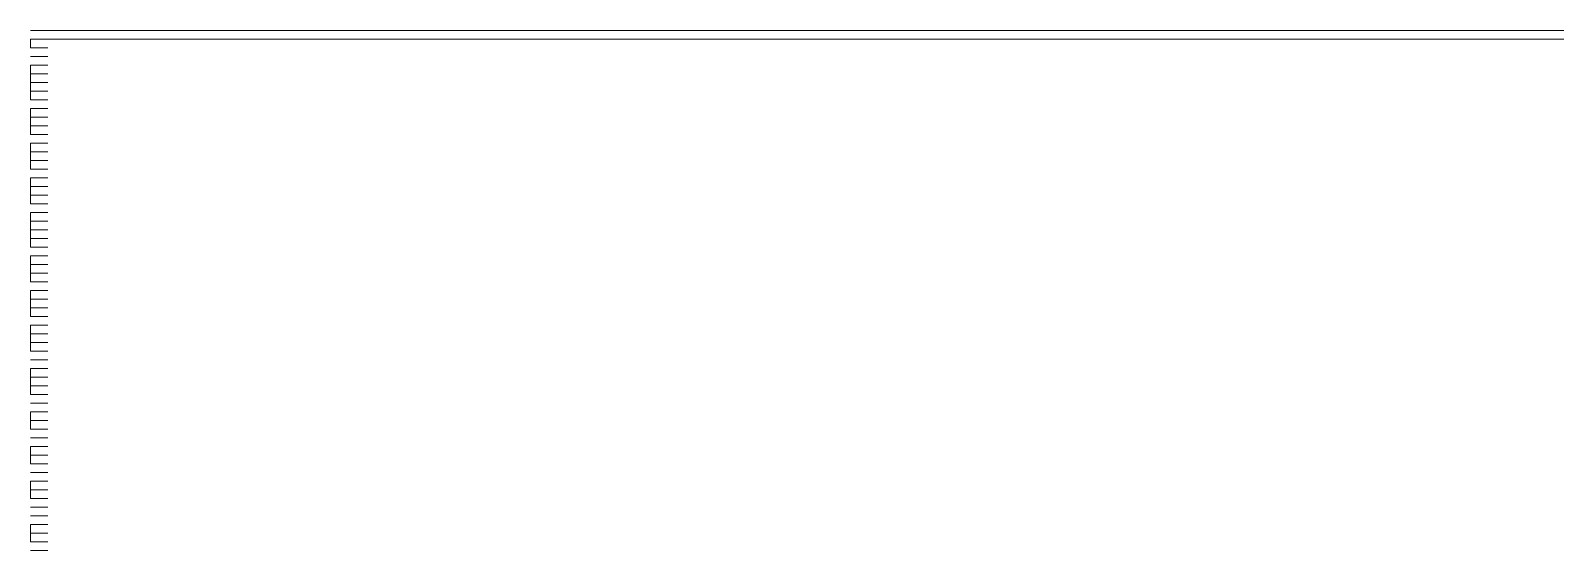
# Model space of a CAD drawing. Header units: inches. Extents: x 0.2 to 10.8, y 0.5 to 8.
# Drawn here: x 8.38 to 8.6733, y 5.6767 to 5.7767 of the extents above; entities that cross this region are included whole.
import ezdxf

# ---------------------------------------------------------------- set-up
doc = ezdxf.new("R2010")
doc.units = ezdxf.units.IN
doc.header["$MEASUREMENT"] = 0
doc.layers.add('PDF_Geometry', color=7, linetype='Continuous')

msp = doc.modelspace()

# ---------------------------------------------------------------- linework, layer by layer
at = {"layer": 'PDF_Geometry', "lineweight": 9}
for points in [[(8.38, 5.77667), (8.38167, 5.77667)], [(8.38, 5.77667), (8.38167, 5.77667)], [(8.38, 5.77667), (8.38167, 5.77667)], [(8.38167, 5.77667), (8.38333, 5.77667)], [(8.38167, 5.77667), (8.38333, 5.77667)], [(8.38167, 5.77667), (8.38333, 5.77667)], [(8.38167, 5.77667), (8.38333, 5.77667)], [(8.38333, 5.77667), (8.385, 5.77667)], [(8.38333, 5.77667), (8.385, 5.77667)], [(8.385, 5.77667), (8.38667, 5.77667)], [(8.385, 5.77667), (8.38667, 5.77667)], [(8.38667, 5.77667), (8.38833, 5.77667)], [(8.38667, 5.77667), (8.38833, 5.77667)], [(8.38833, 5.77667), (8.39, 5.77667)], [(8.38833, 5.77667), (8.39, 5.77667)], [(8.39, 5.77667), (8.39167, 5.77667)], [(8.39, 5.77667), (8.39167, 5.77667)], [(8.39167, 5.77667), (8.39333, 5.77667)], [(8.39167, 5.77667), (8.39333, 5.77667)], [(8.39333, 5.77667), (8.395, 5.77667)], [(8.39333, 5.77667), (8.395, 5.77667)], [(8.395, 5.77667), (8.39667, 5.77667)], [(8.395, 5.77667), (8.39667, 5.77667)], [(8.39667, 5.77667), (8.39833, 5.77667)], [(8.39667, 5.77667), (8.39833, 5.77667)], [(8.39833, 5.77667), (8.4, 5.77667)], [(8.39833, 5.77667), (8.4, 5.77667)], [(8.4, 5.77667), (8.40167, 5.77667)], [(8.4, 5.77667), (8.40167, 5.77667)], [(8.4, 5.77667), (8.40167, 5.77667)], [(8.40167, 5.77667), (8.40333, 5.77667)], [(8.40167, 5.77667), (8.40333, 5.77667)], [(8.40167, 5.77667), (8.40333, 5.77667)], [(8.40333, 5.77667), (8.405, 5.77667)], [(8.40333, 5.77667), (8.405, 5.77667)], [(8.405, 5.77667), (8.40667, 5.77667)], [(8.405, 5.77667), (8.40667, 5.77667)], [(8.40667, 5.77667), (8.40833, 5.77667)], [(8.40667, 5.77667), (8.40833, 5.77667)], [(8.40833, 5.77667), (8.41, 5.77667)], [(8.40833, 5.77667), (8.41, 5.77667)], [(8.41, 5.77667), (8.41167, 5.77667)], [(8.41, 5.77667), (8.41167, 5.77667)], [(8.41167, 5.77667), (8.41333, 5.77667)], [(8.41167, 5.77667), (8.41333, 5.77667)], [(8.41333, 5.77667), (8.415, 5.77667)], [(8.41333, 5.77667), (8.415, 5.77667)], [(8.415, 5.77667), (8.41667, 5.77667)], [(8.415, 5.77667), (8.41667, 5.77667)], [(8.41667, 5.77667), (8.41833, 5.77667)], [(8.41667, 5.77667), (8.41833, 5.77667)], [(8.41833, 5.77667), (8.42, 5.77667)], [(8.41833, 5.77667), (8.42, 5.77667)], [(8.42, 5.77667), (8.42167, 5.77667)], [(8.42, 5.77667), (8.42167, 5.77667)], [(8.42167, 5.77667), (8.42333, 5.77667)], [(8.42167, 5.77667), (8.42333, 5.77667)], [(8.42333, 5.77667), (8.425, 5.77667)], [(8.42333, 5.77667), (8.425, 5.77667)], [(8.425, 5.77667), (8.42667, 5.77667)], [(8.425, 5.77667), (8.42667, 5.77667)], [(8.42667, 5.77667), (8.42833, 5.77667)], [(8.42667, 5.77667), (8.42833, 5.77667)], [(8.42833, 5.77667), (8.43, 5.77667)], [(8.42833, 5.77667), (8.43, 5.77667)], [(8.42833, 5.77667), (8.43, 5.77667)], [(8.43, 5.77667), (8.43167, 5.77667)], [(8.43, 5.77667), (8.43167, 5.77667)], [(8.43, 5.77667), (8.43167, 5.77667)], [(8.43, 5.77667), (8.43167, 5.77667)], [(8.43167, 5.77667), (8.43333, 5.77667)], [(8.43167, 5.77667), (8.43333, 5.77667)], [(8.43167, 5.77667), (8.43333, 5.77667)], [(8.43333, 5.77667), (8.435, 5.77667)], [(8.43333, 5.77667), (8.435, 5.77667)], [(8.435, 5.77667), (8.43667, 5.77667)], [(8.435, 5.77667), (8.43667, 5.77667)], [(8.43667, 5.77667), (8.43833, 5.77667)], [(8.43667, 5.77667), (8.43833, 5.77667)], [(8.43667, 5.77667), (8.43833, 5.77667)], [(8.43833, 5.77667), (8.44, 5.77667)], [(8.43833, 5.77667), (8.44, 5.77667)], [(8.43833, 5.77667), (8.44, 5.77667)], [(8.44, 5.77667), (8.44167, 5.77667)], [(8.44, 5.77667), (8.44167, 5.77667)], [(8.44167, 5.77667), (8.44333, 5.77667)], [(8.44167, 5.77667), (8.44333, 5.77667)], [(8.44333, 5.77667), (8.445, 5.77667)], [(8.44333, 5.77667), (8.445, 5.77667)], [(8.44333, 5.77667), (8.445, 5.77667)], [(8.445, 5.77667), (8.44667, 5.77667)], [(8.445, 5.77667), (8.44667, 5.77667)], [(8.445, 5.77667), (8.44667, 5.77667)], [(8.44667, 5.77667), (8.44833, 5.77667)], [(8.44667, 5.77667), (8.44833, 5.77667)], [(8.44833, 5.77667), (8.45, 5.77667)], [(8.44833, 5.77667), (8.45, 5.77667)], [(8.45, 5.77667), (8.45167, 5.77667)], [(8.45, 5.77667), (8.45167, 5.77667)], [(8.45, 5.77667), (8.45167, 5.77667)], [(8.45167, 5.77667), (8.45333, 5.77667)], [(8.45167, 5.77667), (8.45333, 5.77667)], [(8.45167, 5.77667), (8.45333, 5.77667)], [(8.45333, 5.77667), (8.455, 5.77667)], [(8.45333, 5.77667), (8.455, 5.77667)], [(8.455, 5.77667), (8.45667, 5.77667)], [(8.455, 5.77667), (8.45667, 5.77667)], [(8.45667, 5.77667), (8.45833, 5.77667)], [(8.45667, 5.77667), (8.45833, 5.77667)], [(8.45833, 5.77667), (8.46, 5.77667)], [(8.45833, 5.77667), (8.46, 5.77667)], [(8.45833, 5.77667), (8.46, 5.77667)], [(8.46, 5.77667), (8.46167, 5.77667)], [(8.46, 5.77667), (8.46167, 5.77667)], [(8.46, 5.77667), (8.46167, 5.77667)], [(8.46167, 5.77667), (8.46333, 5.77667)], [(8.46167, 5.77667), (8.46333, 5.77667)], [(8.46333, 5.77667), (8.465, 5.77667)], [(8.46333, 5.77667), (8.465, 5.77667)], [(8.465, 5.77667), (8.46667, 5.77667)], [(8.465, 5.77667), (8.46667, 5.77667)], [(8.46667, 5.77667), (8.46833, 5.77667)], [(8.46667, 5.77667), (8.46833, 5.77667)], [(8.46833, 5.77667), (8.47, 5.77667)], [(8.46833, 5.77667), (8.47, 5.77667)], [(8.47, 5.77667), (8.47167, 5.77667)], [(8.47, 5.77667), (8.47167, 5.77667)], [(8.47167, 5.77667), (8.47333, 5.77667)], [(8.47167, 5.77667), (8.47333, 5.77667)], [(8.47333, 5.77667), (8.475, 5.77667)], [(8.47333, 5.77667), (8.475, 5.77667)], [(8.475, 5.77667), (8.47667, 5.77667)], [(8.475, 5.77667), (8.47667, 5.77667)], [(8.47667, 5.77667), (8.47833, 5.77667)], [(8.47667, 5.77667), (8.47833, 5.77667)], [(8.47833, 5.77667), (8.48, 5.77667)], [(8.47833, 5.77667), (8.48, 5.77667)], [(8.48, 5.77667), (8.48167, 5.77667)], [(8.48, 5.77667), (8.48167, 5.77667)], [(8.48167, 5.77667), (8.48333, 5.77667)], [(8.48167, 5.77667), (8.48333, 5.77667)], [(8.48333, 5.77667), (8.485, 5.77667)], [(8.48333, 5.77667), (8.485, 5.77667)], [(8.485, 5.77667), (8.48667, 5.77667)], [(8.485, 5.77667), (8.48667, 5.77667)], [(8.48667, 5.77667), (8.48833, 5.77667)], [(8.48667, 5.77667), (8.48833, 5.77667)], [(8.48833, 5.77667), (8.49, 5.77667)], [(8.48833, 5.77667), (8.49, 5.77667)], [(8.49, 5.77667), (8.49167, 5.77667)], [(8.49, 5.77667), (8.49167, 5.77667)], [(8.49167, 5.77667), (8.49333, 5.77667)], [(8.49167, 5.77667), (8.49333, 5.77667)], [(8.49333, 5.77667), (8.495, 5.77667)], [(8.49333, 5.77667), (8.495, 5.77667)], [(8.495, 5.77667), (8.49667, 5.77667)], [(8.495, 5.77667), (8.49667, 5.77667)], [(8.49667, 5.77667), (8.49833, 5.77667)], [(8.49667, 5.77667), (8.49833, 5.77667)], [(8.49833, 5.77667), (8.5, 5.77667)], [(8.49833, 5.77667), (8.5, 5.77667)], [(8.5, 5.77667), (8.50167, 5.77667)], [(8.5, 5.77667), (8.50167, 5.77667)], [(8.50167, 5.77667), (8.50333, 5.77667)], [(8.50167, 5.77667), (8.50333, 5.77667)], [(8.50333, 5.77667), (8.505, 5.77667)], [(8.50333, 5.77667), (8.505, 5.77667)], [(8.505, 5.77667), (8.50667, 5.77667)], [(8.505, 5.77667), (8.50667, 5.77667)], [(8.50667, 5.77667), (8.50833, 5.77667)], [(8.50667, 5.77667), (8.50833, 5.77667)], [(8.50833, 5.77667), (8.51, 5.77667)], [(8.50833, 5.77667), (8.51, 5.77667)], [(8.51, 5.77667), (8.51167, 5.77667)], [(8.51, 5.77667), (8.51167, 5.77667)], [(8.51167, 5.77667), (8.51333, 5.77667)], [(8.51167, 5.77667), (8.51333, 5.77667)], [(8.51333, 5.77667), (8.515, 5.77667)], [(8.51333, 5.77667), (8.515, 5.77667)], [(8.515, 5.77667), (8.51667, 5.77667)], [(8.515, 5.77667), (8.51667, 5.77667)], [(8.51667, 5.77667), (8.51833, 5.77667)], [(8.51667, 5.77667), (8.51833, 5.77667)], [(8.51667, 5.77667), (8.51833, 5.77667)], [(8.51833, 5.77667), (8.52, 5.77667)], [(8.51833, 5.77667), (8.52, 5.77667)], [(8.51833, 5.77667), (8.52, 5.77667)], [(8.52, 5.77667), (8.52167, 5.77667)], [(8.52, 5.77667), (8.52167, 5.77667)], [(8.52167, 5.77667), (8.52333, 5.77667)], [(8.52167, 5.77667), (8.52333, 5.77667)], [(8.52333, 5.77667), (8.525, 5.77667)], [(8.52333, 5.77667), (8.525, 5.77667)], [(8.525, 5.77667), (8.52667, 5.77667)], [(8.525, 5.77667), (8.52667, 5.77667)], [(8.52667, 5.77667), (8.52833, 5.77667)], [(8.52667, 5.77667), (8.52833, 5.77667)], [(8.52833, 5.77667), (8.53, 5.77667)], [(8.52833, 5.77667), (8.53, 5.77667)], [(8.53, 5.77667), (8.53167, 5.77667)], [(8.53, 5.77667), (8.53167, 5.77667)], [(8.53167, 5.77667), (8.53333, 5.77667)], [(8.53167, 5.77667), (8.53333, 5.77667)], [(8.53333, 5.77667), (8.535, 5.77667)], [(8.53333, 5.77667), (8.535, 5.77667)], [(8.535, 5.77667), (8.53667, 5.77667)], [(8.535, 5.77667), (8.53667, 5.77667)], [(8.53667, 5.77667), (8.53833, 5.77667)], [(8.53667, 5.77667), (8.53833, 5.77667)], [(8.53667, 5.77667), (8.53833, 5.77667)], [(8.53833, 5.77667), (8.54, 5.77667)], [(8.53833, 5.77667), (8.54, 5.77667)], [(8.53833, 5.77667), (8.54, 5.77667)], [(8.54, 5.77667), (8.54167, 5.77667)], [(8.54, 5.77667), (8.54167, 5.77667)], [(8.54167, 5.77667), (8.54333, 5.77667)], [(8.54167, 5.77667), (8.54333, 5.77667)], [(8.54333, 5.77667), (8.545, 5.77667)], [(8.54333, 5.77667), (8.545, 5.77667)], [(8.545, 5.77667), (8.54667, 5.77667)], [(8.545, 5.77667), (8.54667, 5.77667)], [(8.545, 5.77667), (8.54667, 5.77667)], [(8.54667, 5.77667), (8.54833, 5.77667)], [(8.54667, 5.77667), (8.54833, 5.77667)], [(8.54667, 5.77667), (8.54833, 5.77667)], [(8.54833, 5.77667), (8.55, 5.77667)], [(8.54833, 5.77667), (8.55, 5.77667)], [(8.55, 5.77667), (8.55167, 5.77667)], [(8.55, 5.77667), (8.55167, 5.77667)], [(8.55167, 5.77667), (8.55333, 5.77667)], [(8.55167, 5.77667), (8.55333, 5.77667)], [(8.55167, 5.77667), (8.55333, 5.77667)], [(8.55333, 5.77667), (8.555, 5.77667)], [(8.55333, 5.77667), (8.555, 5.77667)], [(8.55333, 5.77667), (8.555, 5.77667)], [(8.555, 5.77667), (8.55667, 5.77667)], [(8.555, 5.77667), (8.55667, 5.77667)], [(8.55667, 5.77667), (8.55833, 5.77667)], [(8.55667, 5.77667), (8.55833, 5.77667)], [(8.55833, 5.77667), (8.56, 5.77667)], [(8.55833, 5.77667), (8.56, 5.77667)], [(8.55833, 5.77667), (8.56, 5.77667)], [(8.56, 5.77667), (8.56167, 5.77667)], [(8.56, 5.77667), (8.56167, 5.77667)], [(8.56, 5.77667), (8.56167, 5.77667)], [(8.56167, 5.77667), (8.56333, 5.77667)], [(8.56167, 5.77667), (8.56333, 5.77667)], [(8.56333, 5.77667), (8.565, 5.77667)], [(8.56333, 5.77667), (8.565, 5.77667)], [(8.565, 5.77667), (8.56667, 5.77667)], [(8.565, 5.77667), (8.56667, 5.77667)], [(8.565, 5.77667), (8.56667, 5.77667)], [(8.56667, 5.77667), (8.56833, 5.77667)], [(8.56667, 5.77667), (8.56833, 5.77667)], [(8.56667, 5.77667), (8.56833, 5.77667)], [(8.56667, 5.77667), (8.56833, 5.77667)], [(8.56833, 5.77667), (8.57, 5.77667)], [(8.56833, 5.77667), (8.57, 5.77667)], [(8.56833, 5.77667), (8.57, 5.77667)], [(8.57, 5.77667), (8.57167, 5.77667)], [(8.57, 5.77667), (8.57167, 5.77667)], [(8.57167, 5.77667), (8.57333, 5.77667)], [(8.57167, 5.77667), (8.57333, 5.77667)], [(8.57333, 5.77667), (8.575, 5.77667)], [(8.57333, 5.77667), (8.575, 5.77667)], [(8.575, 5.77667), (8.57667, 5.77667)], [(8.575, 5.77667), (8.57667, 5.77667)], [(8.57667, 5.77667), (8.57833, 5.77667)], [(8.57667, 5.77667), (8.57833, 5.77667)], [(8.57833, 5.77667), (8.58, 5.77667)], [(8.57833, 5.77667), (8.58, 5.77667)], [(8.58, 5.77667), (8.58167, 5.77667)], [(8.58, 5.77667), (8.58167, 5.77667)], [(8.58167, 5.77667), (8.58333, 5.77667)], [(8.58167, 5.77667), (8.58333, 5.77667)], [(8.58333, 5.77667), (8.585, 5.77667)], [(8.58333, 5.77667), (8.585, 5.77667)], [(8.585, 5.77667), (8.58667, 5.77667)], [(8.585, 5.77667), (8.58667, 5.77667)], [(8.58667, 5.77667), (8.58833, 5.77667)], [(8.58667, 5.77667), (8.58833, 5.77667)], [(8.58833, 5.77667), (8.59, 5.77667)], [(8.58833, 5.77667), (8.59, 5.77667)], [(8.59, 5.77667), (8.59167, 5.77667)], [(8.59, 5.77667), (8.59167, 5.77667)], [(8.59167, 5.77667), (8.59333, 5.77667)], [(8.59167, 5.77667), (8.59333, 5.77667)], [(8.59333, 5.77667), (8.595, 5.77667)], [(8.59333, 5.77667), (8.595, 5.77667)], [(8.595, 5.77667), (8.59667, 5.77667)], [(8.595, 5.77667), (8.59667, 5.77667)], [(8.595, 5.77667), (8.59667, 5.77667)], [(8.59667, 5.77667), (8.59833, 5.77667)], [(8.59667, 5.77667), (8.59833, 5.77667)], [(8.59667, 5.77667), (8.59833, 5.77667)], [(8.59833, 5.77667), (8.6, 5.77667)], [(8.59833, 5.77667), (8.6, 5.77667)], [(8.6, 5.77667), (8.60167, 5.77667)], [(8.6, 5.77667), (8.60167, 5.77667)], [(8.60167, 5.77667), (8.60333, 5.77667)], [(8.60167, 5.77667), (8.60333, 5.77667)], [(8.60333, 5.77667), (8.605, 5.77667)], [(8.60333, 5.77667), (8.605, 5.77667)], [(8.605, 5.77667), (8.60667, 5.77667)], [(8.605, 5.77667), (8.60667, 5.77667)], [(8.60667, 5.77667), (8.60833, 5.77667)], [(8.60667, 5.77667), (8.60833, 5.77667)], [(8.60833, 5.77667), (8.61, 5.77667)], [(8.60833, 5.77667), (8.61, 5.77667)], [(8.61, 5.77667), (8.61167, 5.77667)], [(8.61, 5.77667), (8.61167, 5.77667)], [(8.61167, 5.77667), (8.61333, 5.77667)], [(8.61167, 5.77667), (8.61333, 5.77667)], [(8.61333, 5.77667), (8.615, 5.77667)], [(8.61333, 5.77667), (8.615, 5.77667)], [(8.615, 5.77667), (8.61667, 5.77667)], [(8.615, 5.77667), (8.61667, 5.77667)], [(8.61667, 5.77667), (8.61833, 5.77667)], [(8.61667, 5.77667), (8.61833, 5.77667)], [(8.61833, 5.77667), (8.62, 5.77667)], [(8.61833, 5.77667), (8.62, 5.77667)], [(8.62, 5.77667), (8.62167, 5.77667)], [(8.62, 5.77667), (8.62167, 5.77667)], [(8.62167, 5.77667), (8.62333, 5.77667)], [(8.62167, 5.77667), (8.62333, 5.77667)], [(8.62333, 5.77667), (8.625, 5.77667)], [(8.62333, 5.77667), (8.625, 5.77667)], [(8.625, 5.77667), (8.62667, 5.77667)], [(8.625, 5.77667), (8.62667, 5.77667)], [(8.625, 5.77667), (8.62667, 5.77667)], [(8.62667, 5.77667), (8.62833, 5.77667)], [(8.62667, 5.77667), (8.62833, 5.77667)], [(8.62667, 5.77667), (8.62833, 5.77667)], [(8.62833, 5.77667), (8.63, 5.77667)], [(8.62833, 5.77667), (8.63, 5.77667)], [(8.63, 5.77667), (8.63167, 5.77667)], [(8.63, 5.77667), (8.63167, 5.77667)], [(8.63167, 5.77667), (8.63333, 5.77667)], [(8.63167, 5.77667), (8.63333, 5.77667)], [(8.63167, 5.77667), (8.63333, 5.77667)], [(8.63333, 5.77667), (8.635, 5.77667)], [(8.63333, 5.77667), (8.635, 5.77667)], [(8.63333, 5.77667), (8.635, 5.77667)], [(8.635, 5.77667), (8.63667, 5.77667)], [(8.635, 5.77667), (8.63667, 5.77667)], [(8.63667, 5.77667), (8.63833, 5.77667)], [(8.63667, 5.77667), (8.63833, 5.77667)], [(8.63833, 5.77667), (8.64, 5.77667)], [(8.63833, 5.77667), (8.64, 5.77667)], [(8.63833, 5.77667), (8.64, 5.77667)], [(8.64, 5.77667), (8.64167, 5.77667)], [(8.64, 5.77667), (8.64167, 5.77667)], [(8.64, 5.77667), (8.64167, 5.77667)], [(8.64167, 5.77667), (8.64333, 5.77667)], [(8.64167, 5.77667), (8.64333, 5.77667)], [(8.64333, 5.77667), (8.645, 5.77667)], [(8.64333, 5.77667), (8.645, 5.77667)], [(8.645, 5.77667), (8.64667, 5.77667)], [(8.645, 5.77667), (8.64667, 5.77667)], [(8.645, 5.77667), (8.64667, 5.77667)], [(8.64667, 5.77667), (8.64833, 5.77667)], [(8.64667, 5.77667), (8.64833, 5.77667)], [(8.64667, 5.77667), (8.64833, 5.77667)], [(8.64833, 5.77667), (8.65, 5.77667)], [(8.64833, 5.77667), (8.65, 5.77667)], [(8.65, 5.77667), (8.65167, 5.77667)], [(8.65, 5.77667), (8.65167, 5.77667)], [(8.65167, 5.77667), (8.65333, 5.77667)], [(8.65167, 5.77667), (8.65333, 5.77667)], [(8.65333, 5.77667), (8.655, 5.77667)], [(8.65333, 5.77667), (8.655, 5.77667)], [(8.655, 5.77667), (8.65667, 5.77667)], [(8.655, 5.77667), (8.65667, 5.77667)], [(8.65667, 5.77667), (8.65833, 5.77667)], [(8.65667, 5.77667), (8.65833, 5.77667)], [(8.65833, 5.77667), (8.66, 5.77667)], [(8.65833, 5.77667), (8.66, 5.77667)], [(8.66, 5.77667), (8.66167, 5.77667)], [(8.66, 5.77667), (8.66167, 5.77667)], [(8.66167, 5.77667), (8.66333, 5.77667)], [(8.66167, 5.77667), (8.66333, 5.77667)], [(8.66333, 5.77667), (8.665, 5.77667)], [(8.66333, 5.77667), (8.665, 5.77667)], [(8.665, 5.77667), (8.66667, 5.77667)], [(8.665, 5.77667), (8.66667, 5.77667)], [(8.66667, 5.77667), (8.66833, 5.77667)], [(8.66667, 5.77667), (8.66833, 5.77667)], [(8.66667, 5.77667), (8.66833, 5.77667)], [(8.66833, 5.77667), (8.67, 5.77667)], [(8.66833, 5.77667), (8.67, 5.77667)], [(8.66833, 5.77667), (8.67, 5.77667)], [(8.67, 5.77667), (8.67167, 5.77667)], [(8.67, 5.77667), (8.67167, 5.77667)], [(8.67167, 5.77667), (8.67333, 5.77667)], [(8.67167, 5.77667), (8.67333, 5.77667)], [(8.67333, 5.77667), (8.675, 5.77667)], [(8.38, 5.775), (8.38167, 5.775)], [(8.38, 5.775), (8.38167, 5.775)], [(8.38, 5.775), (8.38167, 5.775)], [(8.38, 5.77333), (8.38, 5.775)], [(8.38, 5.775), (8.38167, 5.775)], [(8.38, 5.775), (8.38167, 5.775)], [(8.38, 5.77333), (8.38167, 5.77333)], [(8.38, 5.77333), (8.38167, 5.77333)], [(8.38, 5.77333), (8.38167, 5.77333)], [(8.38167, 5.775), (8.38333, 5.775)], [(8.38167, 5.775), (8.38333, 5.775)], [(8.38167, 5.775), (8.38333, 5.775)], [(8.38167, 5.775), (8.38333, 5.775)], [(8.38167, 5.775), (8.38333, 5.775)], [(8.38167, 5.775), (8.38333, 5.775)], [(8.38167, 5.77333), (8.38333, 5.77333)], [(8.38167, 5.77333), (8.38333, 5.77333)], [(8.38167, 5.77333), (8.38333, 5.77333)], [(8.38333, 5.775), (8.385, 5.775)], [(8.38333, 5.775), (8.385, 5.775)], [(8.38333, 5.775), (8.385, 5.775)], [(8.385, 5.775), (8.38667, 5.775)], [(8.385, 5.775), (8.38667, 5.775)], [(8.38667, 5.775), (8.38833, 5.775)], [(8.38667, 5.775), (8.38833, 5.775)], [(8.38667, 5.775), (8.38833, 5.775)], [(8.38833, 5.775), (8.39, 5.775)], [(8.38833, 5.775), (8.39, 5.775)], [(8.38833, 5.775), (8.39, 5.775)], [(8.39, 5.775), (8.39167, 5.775)], [(8.39, 5.775), (8.39167, 5.775)], [(8.39, 5.775), (8.39167, 5.775)], [(8.39167, 5.775), (8.39333, 5.775)], [(8.39167, 5.775), (8.39333, 5.775)], [(8.39333, 5.775), (8.395, 5.775)], [(8.39333, 5.775), (8.395, 5.775)], [(8.39333, 5.775), (8.395, 5.775)], [(8.395, 5.775), (8.39667, 5.775)], [(8.395, 5.775), (8.39667, 5.775)], [(8.395, 5.775), (8.39667, 5.775)], [(8.39667, 5.775), (8.39833, 5.775)], [(8.39667, 5.775), (8.39833, 5.775)], [(8.39667, 5.775), (8.39833, 5.775)], [(8.39833, 5.775), (8.4, 5.775)], [(8.39833, 5.775), (8.4, 5.775)], [(8.4, 5.775), (8.40167, 5.775)], [(8.4, 5.775), (8.40167, 5.775)], [(8.4, 5.775), (8.40167, 5.775)], [(8.40167, 5.775), (8.40333, 5.775)], [(8.40167, 5.775), (8.40333, 5.775)], [(8.40167, 5.775), (8.40333, 5.775)], [(8.40167, 5.775), (8.40333, 5.775)], [(8.40333, 5.775), (8.405, 5.775)], [(8.40333, 5.775), (8.405, 5.775)], [(8.40333, 5.775), (8.405, 5.775)], [(8.405, 5.775), (8.40667, 5.775)], [(8.405, 5.775), (8.40667, 5.775)], [(8.405, 5.775), (8.40667, 5.775)], [(8.40667, 5.775), (8.40833, 5.775)], [(8.40667, 5.775), (8.40833, 5.775)], [(8.40833, 5.775), (8.41, 5.775)], [(8.40833, 5.775), (8.41, 5.775)], [(8.40833, 5.775), (8.41, 5.775)], [(8.41, 5.775), (8.41167, 5.775)], [(8.41, 5.775), (8.41167, 5.775)], [(8.41, 5.775), (8.41167, 5.775)], [(8.41167, 5.775), (8.41333, 5.775)], [(8.41167, 5.775), (8.41333, 5.775)], [(8.41167, 5.775), (8.41333, 5.775)], [(8.41333, 5.775), (8.415, 5.775)], [(8.41333, 5.775), (8.415, 5.775)], [(8.415, 5.775), (8.41667, 5.775)], [(8.415, 5.775), (8.41667, 5.775)], [(8.415, 5.775), (8.41667, 5.775)], [(8.41667, 5.775), (8.41833, 5.775)], [(8.41667, 5.775), (8.41833, 5.775)], [(8.41667, 5.775), (8.41833, 5.775)], [(8.41833, 5.775), (8.42, 5.775)], [(8.41833, 5.775), (8.42, 5.775)], [(8.41833, 5.775), (8.42, 5.775)], [(8.42, 5.775), (8.42167, 5.775)], [(8.42, 5.775), (8.42167, 5.775)], [(8.42167, 5.775), (8.42333, 5.775)], [(8.42167, 5.775), (8.42333, 5.775)], [(8.42167, 5.775), (8.42333, 5.775)], [(8.42333, 5.775), (8.425, 5.775)], [(8.42333, 5.775), (8.425, 5.775)], [(8.42333, 5.775), (8.425, 5.775)], [(8.425, 5.775), (8.42667, 5.775)], [(8.425, 5.775), (8.42667, 5.775)], [(8.425, 5.775), (8.42667, 5.775)], [(8.42667, 5.775), (8.42833, 5.775)], [(8.42667, 5.775), (8.42833, 5.775)], [(8.42833, 5.775), (8.43, 5.775)], [(8.42833, 5.775), (8.43, 5.775)], [(8.42833, 5.775), (8.43, 5.775)], [(8.43, 5.775), (8.43167, 5.775)], [(8.43, 5.775), (8.43167, 5.775)], [(8.43, 5.775), (8.43167, 5.775)], [(8.43, 5.775), (8.43167, 5.775)], [(8.43167, 5.775), (8.43333, 5.775)], [(8.43167, 5.775), (8.43333, 5.775)], [(8.43167, 5.775), (8.43333, 5.775)], [(8.43167, 5.775), (8.43333, 5.775)], [(8.43333, 5.775), (8.435, 5.775)], [(8.43333, 5.775), (8.435, 5.775)], [(8.43333, 5.775), (8.435, 5.775)], [(8.435, 5.775), (8.43667, 5.775)], [(8.435, 5.775), (8.43667, 5.775)], [(8.43667, 5.775), (8.43833, 5.775)], [(8.43667, 5.775), (8.43833, 5.775)], [(8.43667, 5.775), (8.43833, 5.775)], [(8.43833, 5.775), (8.44, 5.775)], [(8.43833, 5.775), (8.44, 5.775)], [(8.43833, 5.775), (8.44, 5.775)], [(8.43833, 5.775), (8.44, 5.775)], [(8.44, 5.775), (8.44167, 5.775)], [(8.44, 5.775), (8.44167, 5.775)], [(8.44, 5.775), (8.44167, 5.775)], [(8.44167, 5.775), (8.44333, 5.775)], [(8.44167, 5.775), (8.44333, 5.775)], [(8.44333, 5.775), (8.445, 5.775)], [(8.44333, 5.775), (8.445, 5.775)], [(8.44333, 5.775), (8.445, 5.775)], [(8.445, 5.775), (8.44667, 5.775)], [(8.445, 5.775), (8.44667, 5.775)], [(8.445, 5.775), (8.44667, 5.775)], [(8.445, 5.775), (8.44667, 5.775)], [(8.44667, 5.775), (8.44833, 5.775)], [(8.44667, 5.775), (8.44833, 5.775)], [(8.44667, 5.775), (8.44833, 5.775)], [(8.44833, 5.775), (8.45, 5.775)], [(8.44833, 5.775), (8.45, 5.775)], [(8.45, 5.775), (8.45167, 5.775)], [(8.45, 5.775), (8.45167, 5.775)], [(8.45, 5.775), (8.45167, 5.775)], [(8.45167, 5.775), (8.45333, 5.775)], [(8.45167, 5.775), (8.45333, 5.775)], [(8.45167, 5.775), (8.45333, 5.775)], [(8.45167, 5.775), (8.45333, 5.775)], [(8.45333, 5.775), (8.455, 5.775)], [(8.45333, 5.775), (8.455, 5.775)], [(8.45333, 5.775), (8.455, 5.775)], [(8.455, 5.775), (8.45667, 5.775)], [(8.455, 5.775), (8.45667, 5.775)], [(8.455, 5.775), (8.45667, 5.775)], [(8.45667, 5.775), (8.45833, 5.775)], [(8.45667, 5.775), (8.45833, 5.775)], [(8.45833, 5.775), (8.46, 5.775)], [(8.45833, 5.775), (8.46, 5.775)], [(8.45833, 5.775), (8.46, 5.775)], [(8.46, 5.775), (8.46167, 5.775)], [(8.46, 5.775), (8.46167, 5.775)], [(8.46, 5.775), (8.46167, 5.775)], [(8.46, 5.775), (8.46167, 5.775)], [(8.46167, 5.775), (8.46333, 5.775)], [(8.46167, 5.775), (8.46333, 5.775)], [(8.46167, 5.775), (8.46333, 5.775)], [(8.46333, 5.775), (8.465, 5.775)], [(8.46333, 5.775), (8.465, 5.775)], [(8.46333, 5.775), (8.465, 5.775)], [(8.465, 5.775), (8.46667, 5.775)], [(8.465, 5.775), (8.46667, 5.775)], [(8.46667, 5.775), (8.46833, 5.775)], [(8.46667, 5.775), (8.46833, 5.775)], [(8.46667, 5.775), (8.46833, 5.775)], [(8.46833, 5.775), (8.47, 5.775)], [(8.46833, 5.775), (8.47, 5.775)], [(8.46833, 5.775), (8.47, 5.775)], [(8.47, 5.775), (8.47167, 5.775)], [(8.47, 5.775), (8.47167, 5.775)], [(8.47, 5.775), (8.47167, 5.775)], [(8.47167, 5.775), (8.47333, 5.775)], [(8.47167, 5.775), (8.47333, 5.775)], [(8.47333, 5.775), (8.475, 5.775)], [(8.47333, 5.775), (8.475, 5.775)], [(8.47333, 5.775), (8.475, 5.775)], [(8.475, 5.775), (8.47667, 5.775)], [(8.475, 5.775), (8.47667, 5.775)], [(8.475, 5.775), (8.47667, 5.775)], [(8.47667, 5.775), (8.47833, 5.775)], [(8.47667, 5.775), (8.47833, 5.775)], [(8.47667, 5.775), (8.47833, 5.775)], [(8.47833, 5.775), (8.48, 5.775)], [(8.47833, 5.775), (8.48, 5.775)], [(8.48, 5.775), (8.48167, 5.775)], [(8.48, 5.775), (8.48167, 5.775)], [(8.48, 5.775), (8.48167, 5.775)], [(8.48167, 5.775), (8.48333, 5.775)], [(8.48167, 5.775), (8.48333, 5.775)], [(8.48167, 5.775), (8.48333, 5.775)], [(8.48333, 5.775), (8.485, 5.775)], [(8.48333, 5.775), (8.485, 5.775)], [(8.48333, 5.775), (8.485, 5.775)], [(8.485, 5.775), (8.48667, 5.775)], [(8.485, 5.775), (8.48667, 5.775)], [(8.485, 5.775), (8.48667, 5.775)], [(8.48667, 5.775), (8.48833, 5.775)], [(8.48667, 5.775), (8.48833, 5.775)], [(8.48833, 5.775), (8.49, 5.775)], [(8.48833, 5.775), (8.49, 5.775)], [(8.48833, 5.775), (8.49, 5.775)], [(8.49, 5.775), (8.49167, 5.775)], [(8.49, 5.775), (8.49167, 5.775)], [(8.49, 5.775), (8.49167, 5.775)], [(8.49167, 5.775), (8.49333, 5.775)], [(8.49167, 5.775), (8.49333, 5.775)], [(8.49167, 5.775), (8.49333, 5.775)], [(8.49333, 5.775), (8.495, 5.775)], [(8.49333, 5.775), (8.495, 5.775)], [(8.495, 5.775), (8.49667, 5.775)], [(8.495, 5.775), (8.49667, 5.775)], [(8.495, 5.775), (8.49667, 5.775)], [(8.49667, 5.775), (8.49833, 5.775)], [(8.49667, 5.775), (8.49833, 5.775)], [(8.49667, 5.775), (8.49833, 5.775)], [(8.49833, 5.775), (8.5, 5.775)], [(8.49833, 5.775), (8.5, 5.775)], [(8.49833, 5.775), (8.5, 5.775)], [(8.5, 5.775), (8.50167, 5.775)], [(8.5, 5.775), (8.50167, 5.775)], [(8.50167, 5.775), (8.50333, 5.775)], [(8.50167, 5.775), (8.50333, 5.775)], [(8.50167, 5.775), (8.50333, 5.775)], [(8.50333, 5.775), (8.505, 5.775)], [(8.50333, 5.775), (8.505, 5.775)], [(8.50333, 5.775), (8.505, 5.775)], [(8.505, 5.775), (8.50667, 5.775)], [(8.505, 5.775), (8.50667, 5.775)], [(8.505, 5.775), (8.50667, 5.775)], [(8.50667, 5.775), (8.50833, 5.775)], [(8.50667, 5.775), (8.50833, 5.775)], [(8.50833, 5.775), (8.51, 5.775)], [(8.50833, 5.775), (8.51, 5.775)], [(8.50833, 5.775), (8.51, 5.775)], [(8.51, 5.775), (8.51167, 5.775)], [(8.51, 5.775), (8.51167, 5.775)], [(8.51, 5.775), (8.51167, 5.775)], [(8.51167, 5.775), (8.51333, 5.775)], [(8.51167, 5.775), (8.51333, 5.775)], [(8.51167, 5.775), (8.51333, 5.775)], [(8.51333, 5.775), (8.515, 5.775)], [(8.51333, 5.775), (8.515, 5.775)], [(8.51333, 5.775), (8.515, 5.775)], [(8.515, 5.775), (8.51667, 5.775)], [(8.515, 5.775), (8.51667, 5.775)], [(8.51667, 5.775), (8.51833, 5.775)], [(8.51667, 5.775), (8.51833, 5.775)], [(8.51667, 5.775), (8.51833, 5.775)], [(8.51833, 5.775), (8.52, 5.775)], [(8.51833, 5.775), (8.52, 5.775)], [(8.51833, 5.775), (8.52, 5.775)], [(8.51833, 5.775), (8.52, 5.775)], [(8.52, 5.775), (8.52167, 5.775)], [(8.52, 5.775), (8.52167, 5.775)], [(8.52, 5.775), (8.52167, 5.775)], [(8.52167, 5.775), (8.52333, 5.775)], [(8.52167, 5.775), (8.52333, 5.775)], [(8.52333, 5.775), (8.525, 5.775)], [(8.52333, 5.775), (8.525, 5.775)], [(8.52333, 5.775), (8.525, 5.775)], [(8.525, 5.775), (8.52667, 5.775)], [(8.525, 5.775), (8.52667, 5.775)], [(8.525, 5.775), (8.52667, 5.775)], [(8.52667, 5.775), (8.52833, 5.775)], [(8.52667, 5.775), (8.52833, 5.775)], [(8.52667, 5.775), (8.52833, 5.775)], [(8.52833, 5.775), (8.53, 5.775)], [(8.52833, 5.775), (8.53, 5.775)], [(8.53, 5.775), (8.53167, 5.775)], [(8.53, 5.775), (8.53167, 5.775)], [(8.53, 5.775), (8.53167, 5.775)], [(8.53167, 5.775), (8.53333, 5.775)], [(8.53167, 5.775), (8.53333, 5.775)], [(8.53167, 5.775), (8.53333, 5.775)], [(8.53333, 5.775), (8.535, 5.775)], [(8.53333, 5.775), (8.535, 5.775)], [(8.53333, 5.775), (8.535, 5.775)], [(8.535, 5.775), (8.53667, 5.775)], [(8.535, 5.775), (8.53667, 5.775)], [(8.53667, 5.775), (8.53833, 5.775)], [(8.53667, 5.775), (8.53833, 5.775)], [(8.53667, 5.775), (8.53833, 5.775)], [(8.53833, 5.775), (8.54, 5.775)], [(8.53833, 5.775), (8.54, 5.775)], [(8.53833, 5.775), (8.54, 5.775)], [(8.53833, 5.775), (8.54, 5.775)], [(8.54, 5.775), (8.54167, 5.775)], [(8.54, 5.775), (8.54167, 5.775)], [(8.54, 5.775), (8.54167, 5.775)], [(8.54167, 5.775), (8.54333, 5.775)], [(8.54167, 5.775), (8.54333, 5.775)], [(8.54167, 5.775), (8.54333, 5.775)], [(8.54333, 5.775), (8.545, 5.775)], [(8.54333, 5.775), (8.545, 5.775)], [(8.545, 5.775), (8.54667, 5.775)], [(8.545, 5.775), (8.54667, 5.775)], [(8.545, 5.775), (8.54667, 5.775)], [(8.54667, 5.775), (8.54833, 5.775)], [(8.54667, 5.775), (8.54833, 5.775)], [(8.54667, 5.775), (8.54833, 5.775)], [(8.54667, 5.775), (8.54833, 5.775)], [(8.54833, 5.775), (8.55, 5.775)], [(8.54833, 5.775), (8.55, 5.775)], [(8.54833, 5.775), (8.55, 5.775)], [(8.55, 5.775), (8.55167, 5.775)], [(8.55, 5.775), (8.55167, 5.775)], [(8.55167, 5.775), (8.55333, 5.775)], [(8.55167, 5.775), (8.55333, 5.775)], [(8.55167, 5.775), (8.55333, 5.775)], [(8.55333, 5.775), (8.555, 5.775)], [(8.55333, 5.775), (8.555, 5.775)], [(8.55333, 5.775), (8.555, 5.775)], [(8.55333, 5.775), (8.555, 5.775)], [(8.555, 5.775), (8.55667, 5.775)], [(8.555, 5.775), (8.55667, 5.775)], [(8.555, 5.775), (8.55667, 5.775)], [(8.55667, 5.775), (8.55833, 5.775)], [(8.55667, 5.775), (8.55833, 5.775)], [(8.55833, 5.775), (8.56, 5.775)], [(8.55833, 5.775), (8.56, 5.775)], [(8.55833, 5.775), (8.56, 5.775)], [(8.56, 5.775), (8.56167, 5.775)], [(8.56, 5.775), (8.56167, 5.775)], [(8.56, 5.775), (8.56167, 5.775)], [(8.56, 5.775), (8.56167, 5.775)], [(8.56167, 5.775), (8.56333, 5.775)], [(8.56167, 5.775), (8.56333, 5.775)], [(8.56167, 5.775), (8.56333, 5.775)], [(8.56333, 5.775), (8.565, 5.775)], [(8.56333, 5.775), (8.565, 5.775)], [(8.565, 5.775), (8.56667, 5.775)], [(8.565, 5.775), (8.56667, 5.775)], [(8.565, 5.775), (8.56667, 5.775)], [(8.56667, 5.775), (8.56833, 5.775)], [(8.56667, 5.775), (8.56833, 5.775)], [(8.56667, 5.775), (8.56833, 5.775)], [(8.56667, 5.775), (8.56833, 5.775)], [(8.56833, 5.775), (8.57, 5.775)], [(8.56833, 5.775), (8.57, 5.775)], [(8.56833, 5.775), (8.57, 5.775)], [(8.56833, 5.775), (8.57, 5.775)], [(8.57, 5.775), (8.57167, 5.775)], [(8.57, 5.775), (8.57167, 5.775)], [(8.57, 5.775), (8.57167, 5.775)], [(8.57167, 5.775), (8.57333, 5.775)], [(8.57167, 5.775), (8.57333, 5.775)], [(8.57167, 5.775), (8.57333, 5.775)], [(8.57333, 5.775), (8.575, 5.775)], [(8.57333, 5.775), (8.575, 5.775)], [(8.575, 5.775), (8.57667, 5.775)], [(8.575, 5.775), (8.57667, 5.775)], [(8.575, 5.775), (8.57667, 5.775)], [(8.57667, 5.775), (8.57833, 5.775)], [(8.57667, 5.775), (8.57833, 5.775)], [(8.57667, 5.775), (8.57833, 5.775)], [(8.57833, 5.775), (8.58, 5.775)], [(8.57833, 5.775), (8.58, 5.775)], [(8.57833, 5.775), (8.58, 5.775)], [(8.58, 5.775), (8.58167, 5.775)], [(8.58, 5.775), (8.58167, 5.775)], [(8.58167, 5.775), (8.58333, 5.775)], [(8.58167, 5.775), (8.58333, 5.775)], [(8.58167, 5.775), (8.58333, 5.775)], [(8.58333, 5.775), (8.585, 5.775)], [(8.58333, 5.775), (8.585, 5.775)], [(8.58333, 5.775), (8.585, 5.775)], [(8.585, 5.775), (8.58667, 5.775)], [(8.585, 5.775), (8.58667, 5.775)], [(8.585, 5.775), (8.58667, 5.775)], [(8.58667, 5.775), (8.58833, 5.775)], [(8.58667, 5.775), (8.58833, 5.775)], [(8.58833, 5.775), (8.59, 5.775)], [(8.58833, 5.775), (8.59, 5.775)], [(8.58833, 5.775), (8.59, 5.775)], [(8.59, 5.775), (8.59167, 5.775)], [(8.59, 5.775), (8.59167, 5.775)], [(8.59, 5.775), (8.59167, 5.775)], [(8.59167, 5.775), (8.59333, 5.775)], [(8.59167, 5.775), (8.59333, 5.775)], [(8.59167, 5.775), (8.59333, 5.775)], [(8.59333, 5.775), (8.595, 5.775)], [(8.59333, 5.775), (8.595, 5.775)], [(8.595, 5.775), (8.59667, 5.775)], [(8.595, 5.775), (8.59667, 5.775)], [(8.595, 5.775), (8.59667, 5.775)], [(8.59667, 5.775), (8.59833, 5.775)], [(8.59667, 5.775), (8.59833, 5.775)], [(8.59667, 5.775), (8.59833, 5.775)], [(8.59667, 5.775), (8.59833, 5.775)], [(8.59833, 5.775), (8.6, 5.775)], [(8.59833, 5.775), (8.6, 5.775)], [(8.59833, 5.775), (8.6, 5.775)], [(8.6, 5.775), (8.60167, 5.775)], [(8.6, 5.775), (8.60167, 5.775)], [(8.6, 5.775), (8.60167, 5.775)], [(8.60167, 5.775), (8.60333, 5.775)], [(8.60167, 5.775), (8.60333, 5.775)], [(8.60333, 5.775), (8.605, 5.775)], [(8.60333, 5.775), (8.605, 5.775)], [(8.60333, 5.775), (8.605, 5.775)], [(8.605, 5.775), (8.60667, 5.775)], [(8.605, 5.775), (8.60667, 5.775)], [(8.605, 5.775), (8.60667, 5.775)], [(8.60667, 5.775), (8.60833, 5.775)], [(8.60667, 5.775), (8.60833, 5.775)], [(8.60667, 5.775), (8.60833, 5.775)], [(8.60833, 5.775), (8.61, 5.775)], [(8.60833, 5.775), (8.61, 5.775)], [(8.61, 5.775), (8.61167, 5.775)], [(8.61, 5.775), (8.61167, 5.775)], [(8.61, 5.775), (8.61167, 5.775)], [(8.61167, 5.775), (8.61333, 5.775)], [(8.61167, 5.775), (8.61333, 5.775)], [(8.61167, 5.775), (8.61333, 5.775)], [(8.61333, 5.775), (8.615, 5.775)], [(8.61333, 5.775), (8.615, 5.775)], [(8.61333, 5.775), (8.615, 5.775)], [(8.615, 5.775), (8.61667, 5.775)], [(8.615, 5.775), (8.61667, 5.775)], [(8.61667, 5.775), (8.61833, 5.775)], [(8.61667, 5.775), (8.61833, 5.775)], [(8.61667, 5.775), (8.61833, 5.775)], [(8.61833, 5.775), (8.62, 5.775)], [(8.61833, 5.775), (8.62, 5.775)], [(8.61833, 5.775), (8.62, 5.775)], [(8.62, 5.775), (8.62167, 5.775)], [(8.62, 5.775), (8.62167, 5.775)], [(8.62, 5.775), (8.62167, 5.775)], [(8.62167, 5.775), (8.62333, 5.775)], [(8.62167, 5.775), (8.62333, 5.775)], [(8.62167, 5.775), (8.62333, 5.775)], [(8.62333, 5.775), (8.625, 5.775)], [(8.62333, 5.775), (8.625, 5.775)], [(8.625, 5.775), (8.62667, 5.775)], [(8.625, 5.775), (8.62667, 5.775)], [(8.625, 5.775), (8.62667, 5.775)], [(8.62667, 5.775), (8.62833, 5.775)], [(8.62667, 5.775), (8.62833, 5.775)], [(8.62667, 5.775), (8.62833, 5.775)], [(8.62667, 5.775), (8.62833, 5.775)], [(8.62833, 5.775), (8.63, 5.775)], [(8.62833, 5.775), (8.63, 5.775)], [(8.62833, 5.775), (8.63, 5.775)], [(8.63, 5.775), (8.63167, 5.775)], [(8.63, 5.775), (8.63167, 5.775)], [(8.63167, 5.775), (8.63333, 5.775)], [(8.63167, 5.775), (8.63333, 5.775)], [(8.63167, 5.775), (8.63333, 5.775)], [(8.63333, 5.775), (8.635, 5.775)], [(8.63333, 5.775), (8.635, 5.775)], [(8.63333, 5.775), (8.635, 5.775)], [(8.63333, 5.775), (8.635, 5.775)], [(8.635, 5.775), (8.63667, 5.775)], [(8.635, 5.775), (8.63667, 5.775)], [(8.635, 5.775), (8.63667, 5.775)], [(8.63667, 5.775), (8.63833, 5.775)], [(8.63667, 5.775), (8.63833, 5.775)], [(8.63833, 5.775), (8.64, 5.775)], [(8.63833, 5.775), (8.64, 5.775)], [(8.63833, 5.775), (8.64, 5.775)], [(8.64, 5.775), (8.64167, 5.775)], [(8.64, 5.775), (8.64167, 5.775)], [(8.64, 5.775), (8.64167, 5.775)], [(8.64, 5.775), (8.64167, 5.775)], [(8.64167, 5.775), (8.64333, 5.775)], [(8.64167, 5.775), (8.64333, 5.775)], [(8.64167, 5.775), (8.64333, 5.775)], [(8.64333, 5.775), (8.645, 5.775)], [(8.64333, 5.775), (8.645, 5.775)], [(8.645, 5.775), (8.64667, 5.775)], [(8.645, 5.775), (8.64667, 5.775)], [(8.645, 5.775), (8.64667, 5.775)], [(8.64667, 5.775), (8.64833, 5.775)], [(8.64667, 5.775), (8.64833, 5.775)], [(8.64667, 5.775), (8.64833, 5.775)], [(8.64667, 5.775), (8.64833, 5.775)], [(8.64833, 5.775), (8.65, 5.775)], [(8.64833, 5.775), (8.65, 5.775)], [(8.64833, 5.775), (8.65, 5.775)], [(8.65, 5.775), (8.65167, 5.775)], [(8.65, 5.775), (8.65167, 5.775)], [(8.65, 5.775), (8.65167, 5.775)], [(8.65167, 5.775), (8.65333, 5.775)], [(8.65167, 5.775), (8.65333, 5.775)], [(8.65167, 5.775), (8.65333, 5.775)], [(8.65333, 5.775), (8.655, 5.775)], [(8.65333, 5.775), (8.655, 5.775)], [(8.655, 5.775), (8.65667, 5.775)], [(8.655, 5.775), (8.65667, 5.775)], [(8.655, 5.775), (8.65667, 5.775)], [(8.65667, 5.775), (8.65833, 5.775)], [(8.65667, 5.775), (8.65833, 5.775)], [(8.65667, 5.775), (8.65833, 5.775)], [(8.65833, 5.775), (8.66, 5.775)], [(8.65833, 5.775), (8.66, 5.775)], [(8.65833, 5.775), (8.66, 5.775)], [(8.66, 5.775), (8.66167, 5.775)], [(8.66, 5.775), (8.66167, 5.775)], [(8.66167, 5.775), (8.66333, 5.775)], [(8.66167, 5.775), (8.66333, 5.775)], [(8.66167, 5.775), (8.66333, 5.775)], [(8.66333, 5.775), (8.665, 5.775)], [(8.66333, 5.775), (8.665, 5.775)], [(8.66333, 5.775), (8.665, 5.775)], [(8.665, 5.775), (8.66667, 5.775)], [(8.665, 5.775), (8.66667, 5.775)], [(8.66667, 5.775), (8.66833, 5.775)], [(8.66667, 5.775), (8.66833, 5.775)], [(8.66667, 5.775), (8.66833, 5.775)], [(8.66833, 5.775), (8.67, 5.775)], [(8.66833, 5.775), (8.67, 5.775)], [(8.66833, 5.775), (8.67, 5.775)], [(8.66833, 5.775), (8.67, 5.775)], [(8.67, 5.775), (8.67167, 5.775)], [(8.67, 5.775), (8.67167, 5.775)], [(8.67, 5.775), (8.67167, 5.775)], [(8.67167, 5.775), (8.67333, 5.775)], [(8.67167, 5.775), (8.67333, 5.775)], [(8.67333, 5.775), (8.675, 5.775)], [(8.38, 5.77167), (8.38167, 5.77167)], [(8.38, 5.77167), (8.38167, 5.77167)], [(8.38, 5.77167), (8.38167, 5.77167)], [(8.38, 5.77), (8.38167, 5.77)], [(8.38, 5.76833), (8.38, 5.77)], [(8.38, 5.77), (8.38167, 5.77)], [(8.38167, 5.77167), (8.38333, 5.77167)], [(8.38167, 5.77167), (8.38333, 5.77167)], [(8.38167, 5.77167), (8.38333, 5.77167)], [(8.38167, 5.77), (8.38333, 5.77)], [(8.38167, 5.77), (8.38333, 5.77)], [(8.38, 5.76833), (8.38167, 5.76833)], [(8.38, 5.76667), (8.38, 5.76833)], [(8.38, 5.76833), (8.38167, 5.76833)], [(8.38167, 5.76833), (8.38333, 5.76833)], [(8.38167, 5.76833), (8.38333, 5.76833)], [(8.38, 5.76667), (8.38167, 5.76667)], [(8.38, 5.765), (8.38, 5.76667)], [(8.38, 5.76667), (8.38167, 5.76667)], [(8.38, 5.765), (8.38167, 5.765)], [(8.38, 5.76333), (8.38, 5.765)], [(8.38, 5.765), (8.38167, 5.765)], [(8.38167, 5.76667), (8.38333, 5.76667)], [(8.38167, 5.76667), (8.38333, 5.76667)], [(8.38167, 5.765), (8.38333, 5.765)], [(8.38167, 5.765), (8.38333, 5.765)], [(8.38, 5.76333), (8.38167, 5.76333)], [(8.38, 5.76333), (8.38167, 5.76333)], [(8.38, 5.76167), (8.38167, 5.76167)], [(8.38, 5.76), (8.38, 5.76167)], [(8.38, 5.76167), (8.38167, 5.76167)], [(8.38167, 5.76333), (8.38333, 5.76333)], [(8.38167, 5.76333), (8.38333, 5.76333)], [(8.38167, 5.76167), (8.38333, 5.76167)], [(8.38167, 5.76167), (8.38333, 5.76167)], [(8.38, 5.76), (8.38167, 5.76)], [(8.38, 5.75833), (8.38, 5.76)], [(8.38, 5.76), (8.38167, 5.76)], [(8.38, 5.75833), (8.38167, 5.75833)], [(8.38, 5.75667), (8.38, 5.75833)], [(8.38, 5.75833), (8.38167, 5.75833)], [(8.38167, 5.76), (8.38333, 5.76)], [(8.38167, 5.76), (8.38333, 5.76)], [(8.38167, 5.75833), (8.38333, 5.75833)], [(8.38167, 5.75833), (8.38333, 5.75833)], [(8.38, 5.75667), (8.38167, 5.75667)], [(8.38, 5.75667), (8.38167, 5.75667)], [(8.38167, 5.75667), (8.38333, 5.75667)], [(8.38167, 5.75667), (8.38333, 5.75667)], [(8.38, 5.755), (8.38167, 5.755)], [(8.38, 5.75333), (8.38, 5.755)], [(8.38, 5.755), (8.38167, 5.755)], [(8.38, 5.75333), (8.38167, 5.75333)], [(8.38, 5.75167), (8.38, 5.75333)], [(8.38, 5.75333), (8.38167, 5.75333)], [(8.38167, 5.755), (8.38333, 5.755)], [(8.38167, 5.755), (8.38333, 5.755)], [(8.38167, 5.75333), (8.38333, 5.75333)], [(8.38167, 5.75333), (8.38333, 5.75333)], [(8.38, 5.75167), (8.38167, 5.75167)], [(8.38, 5.75), (8.38, 5.75167)], [(8.38, 5.75167), (8.38167, 5.75167)], [(8.38, 5.75), (8.38167, 5.75)], [(8.38, 5.75), (8.38167, 5.75)], [(8.38167, 5.75167), (8.38333, 5.75167)], [(8.38167, 5.75167), (8.38333, 5.75167)], [(8.38167, 5.75), (8.38333, 5.75)], [(8.38167, 5.75), (8.38333, 5.75)], [(8.38, 5.74833), (8.38167, 5.74833)], [(8.38, 5.74667), (8.38, 5.74833)], [(8.38, 5.74833), (8.38167, 5.74833)], [(8.38, 5.74667), (8.38167, 5.74667)], [(8.38, 5.745), (8.38, 5.74667)], [(8.38, 5.74667), (8.38167, 5.74667)], [(8.38167, 5.74833), (8.38333, 5.74833)], [(8.38167, 5.74833), (8.38333, 5.74833)], [(8.38167, 5.74667), (8.38333, 5.74667)], [(8.38167, 5.74667), (8.38333, 5.74667)], [(8.38, 5.745), (8.38167, 5.745)], [(8.38, 5.74333), (8.38, 5.745)], [(8.38, 5.745), (8.38167, 5.745)], [(8.38167, 5.745), (8.38333, 5.745)], [(8.38167, 5.745), (8.38333, 5.745)], [(8.38, 5.74333), (8.38167, 5.74333)], [(8.38, 5.74333), (8.38167, 5.74333)], [(8.38, 5.74167), (8.38167, 5.74167)], [(8.38, 5.74), (8.38, 5.74167)], [(8.38, 5.74167), (8.38167, 5.74167)], [(8.38167, 5.74333), (8.38333, 5.74333)], [(8.38167, 5.74333), (8.38333, 5.74333)], [(8.38167, 5.74167), (8.38333, 5.74167)], [(8.38167, 5.74167), (8.38333, 5.74167)], [(8.38, 5.74), (8.38167, 5.74)], [(8.38, 5.73833), (8.38, 5.74)], [(8.38, 5.74), (8.38167, 5.74)], [(8.38, 5.73833), (8.38167, 5.73833)], [(8.38, 5.73667), (8.38, 5.73833)], [(8.38, 5.73833), (8.38167, 5.73833)], [(8.38167, 5.74), (8.38333, 5.74)], [(8.38167, 5.74), (8.38333, 5.74)], [(8.38167, 5.73833), (8.38333, 5.73833)], [(8.38167, 5.73833), (8.38333, 5.73833)], [(8.38, 5.73667), (8.38167, 5.73667)], [(8.38, 5.735), (8.38, 5.73667)], [(8.38, 5.73667), (8.38167, 5.73667)], [(8.38, 5.735), (8.38167, 5.735)], [(8.38, 5.735), (8.38167, 5.735)], [(8.38167, 5.73667), (8.38333, 5.73667)], [(8.38167, 5.73667), (8.38333, 5.73667)], [(8.38167, 5.735), (8.38333, 5.735)], [(8.38167, 5.735), (8.38333, 5.735)], [(8.38, 5.73333), (8.38167, 5.73333)], [(8.38, 5.73167), (8.38, 5.73333)], [(8.38, 5.73333), (8.38167, 5.73333)], [(8.38167, 5.73333), (8.38333, 5.73333)], [(8.38167, 5.73333), (8.38333, 5.73333)], [(8.38, 5.73167), (8.38167, 5.73167)], [(8.38, 5.73), (8.38, 5.73167)], [(8.38, 5.73167), (8.38167, 5.73167)], [(8.38, 5.73), (8.38167, 5.73)], [(8.38, 5.72833), (8.38, 5.73)], [(8.38, 5.73), (8.38167, 5.73)], [(8.38167, 5.73167), (8.38333, 5.73167)], [(8.38167, 5.73167), (8.38333, 5.73167)], [(8.38167, 5.73), (8.38333, 5.73)], [(8.38167, 5.73), (8.38333, 5.73)], [(8.38, 5.72833), (8.38167, 5.72833)], [(8.38, 5.72833), (8.38167, 5.72833)], [(8.38, 5.72667), (8.38167, 5.72667)], [(8.38, 5.725), (8.38, 5.72667)], [(8.38, 5.72667), (8.38167, 5.72667)], [(8.38167, 5.72833), (8.38333, 5.72833)], [(8.38167, 5.72833), (8.38333, 5.72833)], [(8.38167, 5.72667), (8.38333, 5.72667)], [(8.38167, 5.72667), (8.38333, 5.72667)], [(8.38, 5.725), (8.38167, 5.725)], [(8.38, 5.72333), (8.38, 5.725)], [(8.38, 5.725), (8.38167, 5.725)], [(8.38, 5.72333), (8.38167, 5.72333)], [(8.38, 5.72167), (8.38, 5.72333)], [(8.38, 5.72333), (8.38167, 5.72333)], [(8.38167, 5.725), (8.38333, 5.725)], [(8.38167, 5.725), (8.38333, 5.725)], [(8.38167, 5.72333), (8.38333, 5.72333)], [(8.38167, 5.72333), (8.38333, 5.72333)], [(8.38, 5.72167), (8.38167, 5.72167)], [(8.38, 5.72167), (8.38167, 5.72167)], [(8.38167, 5.72167), (8.38333, 5.72167)], [(8.38167, 5.72167), (8.38333, 5.72167)], [(8.38, 5.72), (8.38167, 5.72)], [(8.38, 5.71833), (8.38, 5.72)], [(8.38, 5.72), (8.38167, 5.72)], [(8.38, 5.71833), (8.38167, 5.71833)], [(8.38, 5.71667), (8.38, 5.71833)], [(8.38, 5.71833), (8.38167, 5.71833)], [(8.38167, 5.72), (8.38333, 5.72)], [(8.38167, 5.72), (8.38333, 5.72)], [(8.38167, 5.71833), (8.38333, 5.71833)], [(8.38167, 5.71833), (8.38333, 5.71833)], [(8.38, 5.71667), (8.38167, 5.71667)], [(8.38, 5.715), (8.38, 5.71667)], [(8.38, 5.71667), (8.38167, 5.71667)], [(8.38, 5.715), (8.38167, 5.715)], [(8.38, 5.715), (8.38167, 5.715)], [(8.38, 5.715), (8.38167, 5.715)], [(8.38167, 5.71667), (8.38333, 5.71667)], [(8.38167, 5.71667), (8.38333, 5.71667)], [(8.38167, 5.715), (8.38333, 5.715)], [(8.38167, 5.715), (8.38333, 5.715)], [(8.38167, 5.715), (8.38333, 5.715)], [(8.38, 5.71333), (8.38167, 5.71333)], [(8.38, 5.71333), (8.38167, 5.71333)], [(8.38, 5.71333), (8.38167, 5.71333)], [(8.38, 5.71167), (8.38167, 5.71167)], [(8.38, 5.71), (8.38, 5.71167)], [(8.38, 5.71167), (8.38167, 5.71167)], [(8.38167, 5.71333), (8.38333, 5.71333)], [(8.38167, 5.71333), (8.38333, 5.71333)], [(8.38167, 5.71333), (8.38333, 5.71333)], [(8.38167, 5.71167), (8.38333, 5.71167)], [(8.38167, 5.71167), (8.38333, 5.71167)], [(8.38, 5.71), (8.38167, 5.71)], [(8.38, 5.70833), (8.38, 5.71)], [(8.38, 5.71), (8.38167, 5.71)], [(8.38, 5.70833), (8.38167, 5.70833)], [(8.38, 5.70667), (8.38, 5.70833)], [(8.38, 5.70833), (8.38167, 5.70833)], [(8.38167, 5.71), (8.38333, 5.71)], [(8.38167, 5.71), (8.38333, 5.71)], [(8.38167, 5.70833), (8.38333, 5.70833)], [(8.38167, 5.70833), (8.38333, 5.70833)], [(8.38, 5.70667), (8.38167, 5.70667)], [(8.38, 5.70667), (8.38167, 5.70667)], [(8.38, 5.70667), (8.38167, 5.70667)], [(8.38167, 5.70667), (8.38333, 5.70667)], [(8.38167, 5.70667), (8.38333, 5.70667)], [(8.38167, 5.70667), (8.38333, 5.70667)], [(8.38, 5.705), (8.38167, 5.705)], [(8.38, 5.705), (8.38167, 5.705)], [(8.38, 5.705), (8.38167, 5.705)], [(8.38, 5.70333), (8.38167, 5.70333)], [(8.38, 5.70167), (8.38, 5.70333)], [(8.38, 5.70333), (8.38167, 5.70333)], [(8.38167, 5.705), (8.38333, 5.705)], [(8.38167, 5.705), (8.38333, 5.705)], [(8.38167, 5.705), (8.38333, 5.705)], [(8.38167, 5.70333), (8.38333, 5.70333)], [(8.38167, 5.70333), (8.38333, 5.70333)], [(8.38, 5.70167), (8.38167, 5.70167)], [(8.38, 5.7), (8.38, 5.70167)], [(8.38, 5.70167), (8.38167, 5.70167)], [(8.38, 5.7), (8.38167, 5.7)], [(8.38, 5.7), (8.38167, 5.7)], [(8.38, 5.7), (8.38167, 5.7)], [(8.38167, 5.70167), (8.38333, 5.70167)], [(8.38167, 5.70167), (8.38333, 5.70167)], [(8.38167, 5.7), (8.38333, 5.7)], [(8.38167, 5.7), (8.38333, 5.7)], [(8.38167, 5.7), (8.38333, 5.7)], [(8.38, 5.69833), (8.38167, 5.69833)], [(8.38, 5.69833), (8.38167, 5.69833)], [(8.38, 5.69833), (8.38167, 5.69833)], [(8.38, 5.69667), (8.38167, 5.69667)], [(8.38, 5.695), (8.38, 5.69667)], [(8.38, 5.69667), (8.38167, 5.69667)], [(8.38167, 5.69833), (8.38333, 5.69833)], [(8.38167, 5.69833), (8.38333, 5.69833)], [(8.38167, 5.69833), (8.38333, 5.69833)], [(8.38167, 5.69667), (8.38333, 5.69667)], [(8.38167, 5.69667), (8.38333, 5.69667)], [(8.38, 5.695), (8.38167, 5.695)], [(8.38, 5.69333), (8.38, 5.695)], [(8.38, 5.695), (8.38167, 5.695)], [(8.38167, 5.695), (8.38333, 5.695)], [(8.38167, 5.695), (8.38333, 5.695)], [(8.38, 5.69333), (8.38167, 5.69333)], [(8.38, 5.69333), (8.38167, 5.69333)], [(8.38, 5.69333), (8.38167, 5.69333)], [(8.38, 5.69167), (8.38167, 5.69167)], [(8.38, 5.69167), (8.38167, 5.69167)], [(8.38, 5.69167), (8.38167, 5.69167)], [(8.38167, 5.69333), (8.38333, 5.69333)], [(8.38167, 5.69333), (8.38333, 5.69333)], [(8.38167, 5.69333), (8.38333, 5.69333)], [(8.38167, 5.69167), (8.38333, 5.69167)], [(8.38167, 5.69167), (8.38333, 5.69167)], [(8.38167, 5.69167), (8.38333, 5.69167)], [(8.38, 5.69), (8.38167, 5.69)], [(8.38, 5.68833), (8.38, 5.69)], [(8.38, 5.69), (8.38167, 5.69)], [(8.38, 5.68833), (8.38167, 5.68833)], [(8.38, 5.68667), (8.38, 5.68833)], [(8.38, 5.68833), (8.38167, 5.68833)], [(8.38167, 5.69), (8.38333, 5.69)], [(8.38167, 5.69), (8.38333, 5.69)], [(8.38167, 5.68833), (8.38333, 5.68833)], [(8.38167, 5.68833), (8.38333, 5.68833)], [(8.38, 5.68667), (8.38167, 5.68667)], [(8.38, 5.68667), (8.38167, 5.68667)], [(8.38, 5.68667), (8.38167, 5.68667)], [(8.38, 5.685), (8.38167, 5.685)], [(8.38, 5.685), (8.38167, 5.685)], [(8.38, 5.685), (8.38167, 5.685)], [(8.38, 5.685), (8.38167, 5.685)], [(8.38167, 5.68667), (8.38333, 5.68667)], [(8.38167, 5.68667), (8.38333, 5.68667)], [(8.38167, 5.68667), (8.38333, 5.68667)], [(8.38167, 5.685), (8.38333, 5.685)], [(8.38167, 5.685), (8.38333, 5.685)], [(8.38167, 5.685), (8.38333, 5.685)], [(8.38167, 5.685), (8.38333, 5.685)], [(8.38, 5.68333), (8.38167, 5.68333)], [(8.38, 5.68333), (8.38167, 5.68333)], [(8.38, 5.68333), (8.38167, 5.68333)], [(8.38167, 5.68333), (8.38333, 5.68333)], [(8.38167, 5.68333), (8.38333, 5.68333)], [(8.38167, 5.68333), (8.38333, 5.68333)], [(8.38, 5.68167), (8.38167, 5.68167)], [(8.38, 5.68), (8.38, 5.68167)], [(8.38, 5.68167), (8.38167, 5.68167)], [(8.38, 5.68), (8.38167, 5.68)], [(8.38, 5.67833), (8.38, 5.68)], [(8.38, 5.68), (8.38167, 5.68)], [(8.38167, 5.68167), (8.38333, 5.68167)], [(8.38167, 5.68167), (8.38333, 5.68167)], [(8.38167, 5.68), (8.38333, 5.68)], [(8.38167, 5.68), (8.38333, 5.68)], [(8.38, 5.67833), (8.38167, 5.67833)], [(8.38, 5.67833), (8.38167, 5.67833)], [(8.38, 5.67833), (8.38167, 5.67833)], [(8.38, 5.67667), (8.38167, 5.67667)], [(8.38, 5.67667), (8.38167, 5.67667)], [(8.38, 5.67667), (8.38167, 5.67667)], [(8.38167, 5.67833), (8.38333, 5.67833)], [(8.38167, 5.67833), (8.38333, 5.67833)], [(8.38167, 5.67833), (8.38333, 5.67833)], [(8.38167, 5.67667), (8.38333, 5.67667)], [(8.38167, 5.67667), (8.38333, 5.67667)], [(8.38167, 5.67667), (8.38333, 5.67667)]]:
    msp.add_lwpolyline(points, dxfattribs=at)

doc.saveas('drawing.dxf')
